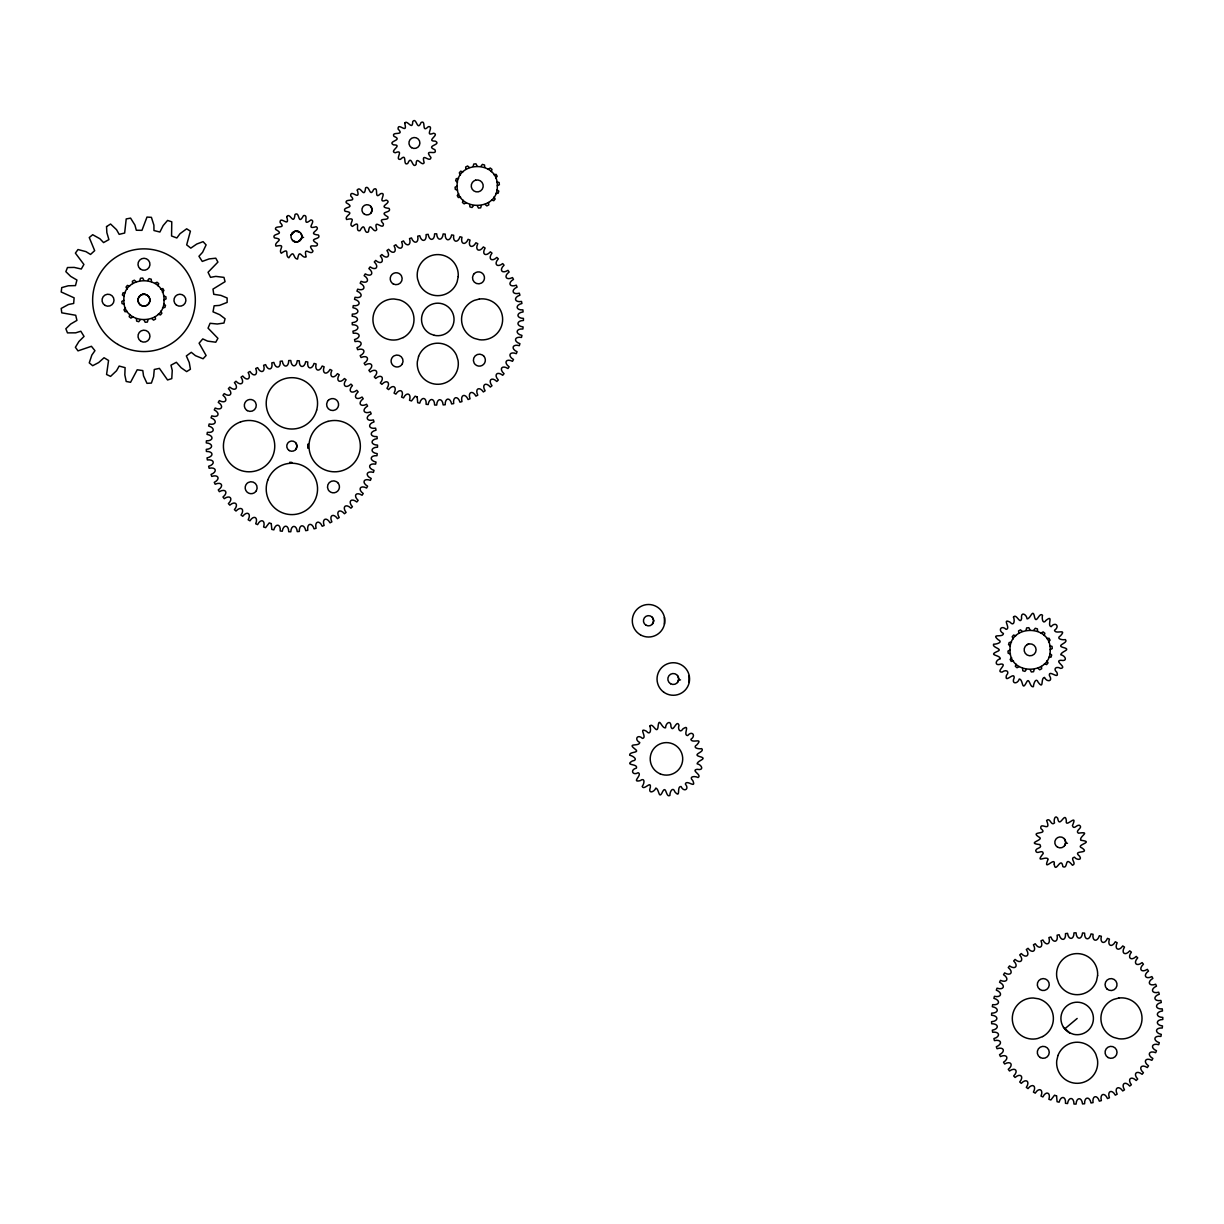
<?xml version="1.0" encoding="UTF-8"?>
<svg xmlns="http://www.w3.org/2000/svg" width="1224" height="1224" viewBox="0 0 1224 1224"><rect width="100%" height="100%" fill="white"/><g stroke="black" fill="none" stroke-linecap="round" stroke-linejoin="round"><path stroke-width="1.5" d="M123.869 300.324C122.553 274.497 164.903 274.145 164.016 299.987C165.332 325.813 122.997 326.181 123.869 300.324L121.819 301.425L122.048 303.598L124.282 304.24M457.149 186.125C455.833 160.298 498.168 159.931 497.296 185.773C498.612 211.614 456.277 211.966 457.149 186.125L455.083 187.211L455.313 189.399L457.562 190.026M1010.029 649.99C1008.714 624.163 1051.064 623.796 1050.192 649.653C1051.493 675.48 1009.157 675.832 1010.029 649.99L1007.979 651.091L1008.209 653.264L1010.458 653.907M140.194 319.877L138.74 321.713L136.644 321.086L136.415 318.776M147.691 280.434L149.144 278.613L151.24 279.225L151.47 281.551M473.474 205.678L472.02 207.499L469.924 206.887L469.695 204.561M480.971 166.219L482.424 164.399L484.52 165.011L484.75 167.336M1026.355 669.543L1024.916 671.379L1022.805 670.752L1022.576 668.426M1033.852 630.1L1035.305 628.264L1037.401 628.891L1037.631 631.202M664.418 624.179L664.418 617.34M689.066 682.426L689.097 675.587M291.082 235.069L294.953 231.198L299.345 231.81M291.205 234.87L292.704 232.468M301.685 238.053L299.115 241.235M132.926 316.94L130.892 318.087L129.193 316.71L129.866 314.476M154.958 283.371L156.993 282.239L158.707 283.616L158.018 285.85M466.206 202.74L464.171 203.873L462.473 202.495L463.146 200.262M488.238 169.157L490.273 168.025L491.972 169.402L491.298 171.635M1019.102 666.606L1017.052 667.738L1015.354 666.361L1016.027 664.142M1041.119 633.038L1043.154 631.89L1044.868 633.267L1044.179 635.501M370.826 213.236L372.173 209.809L370.826 206.397M295.673 449.56L297.019 446.133L295.673 442.721M652.346 624.179L653.692 620.767L652.346 617.34M677.53 682.426L678.784 678.999L677.53 675.587M1064.482 845.815L1065.752 842.403L1064.482 838.976M1064.819 1028.818L1077.166 1018.46M127.342 311.447L125.032 311.722L123.976 309.794L125.46 308.004M160.543 288.864L162.869 288.589L163.909 290.516L162.425 292.322M460.622 197.248L458.312 197.508L457.256 195.595L458.74 193.79M493.823 174.65L496.133 174.389L497.189 176.302L495.705 178.107M1013.518 661.113L1011.192 661.388L1010.152 659.461L1011.621 657.655M1046.704 638.53L1049.029 638.255L1050.07 640.183L1048.586 641.973M1027.12 644.635A5.998 5.998 0 0 1 1036.101 649.822A5.998 5.998 0 0 1 1027.12 655.008A5.998 5.998 0 0 1 1027.12 644.635L1028.558 644.038M496.883 181.871L499.117 182.498L499.361 184.686L497.296 185.773M163.603 296.07L165.852 296.713L166.082 298.885L164.016 299.987M1049.764 645.736L1052.013 646.379L1052.242 648.552L1050.192 649.653M143.162 294.28L144.723 294.265M301.731 237.38L303.567 237.38M678.677 679.886L680.498 679.886M1065.63 843.275L1067.466 843.275M300.599 233.065C305.174 238.068 296.988 245.305 292.505 240.363M296.376 231.015L299.115 231.749M296.269 241.939L293.546 241.113A5.477 5.477 0 0 1 293.638 231.749A5.477 5.477 0 0 1 301.854 236.492A5.477 5.477 0 0 1 293.638 241.235L293.638 241.235M457.501 182.192L455.665 180.754L456.292 178.658L458.602 178.429M496.944 189.705L498.78 191.143L498.153 193.254L495.827 193.469M124.221 296.407L122.4 294.953L123.012 292.857L125.338 292.628M163.664 303.904L165.5 305.357L164.888 307.453L162.562 307.683M1010.381 646.073L1008.561 644.62L1009.173 642.524L1011.498 642.294M1049.84 653.57L1051.661 655.024L1051.049 657.12L1048.723 657.349M1069.654 1032.872L1073.647 1034.326A16.264 16.264 0 0 0 1093.032 1014.926A16.264 16.264 0 0 0 1067.251 1005.562A16.264 16.264 0 0 0 1069.654 1032.872L1063.442 1027.196M460.438 174.94L459.306 172.905L460.668 171.192L462.901 171.88M494.006 196.957L495.139 199.007L493.777 200.705L491.543 200.032M1013.319 638.806L1012.187 636.771L1013.564 635.072L1015.798 635.746M1046.902 660.838L1048.035 662.873L1046.658 664.571L1044.424 663.898M127.158 289.139L126.026 287.105L127.403 285.406L129.637 286.079M160.726 311.171L161.874 313.206L160.497 314.92L158.263 314.231M1018.812 633.221L1018.552 630.911L1020.464 629.855L1022.269 631.339M1041.41 666.422L1041.67 668.732L1039.757 669.788L1037.952 668.304M465.931 169.356L465.656 167.03L467.583 165.99L469.389 167.474M488.514 202.541L488.789 204.867L486.861 205.907L485.056 204.439M132.651 283.555L132.376 281.245L134.303 280.189L136.109 281.673M155.234 316.756L155.509 319.082L153.581 320.122L151.791 318.638M1026.033 630.161L1026.661 627.912L1028.833 627.683L1029.935 629.748M1034.188 669.482L1033.561 671.716L1031.373 671.961L1030.271 669.895M473.137 166.296L473.78 164.047L475.952 163.817L477.054 165.867M481.307 205.601L480.665 207.85L478.492 208.08L477.391 206.03M139.857 280.495L140.5 278.261L142.673 278.032L143.774 280.082M148.028 319.816L147.385 322.065L145.212 322.295L144.111 320.229M291.878 462.397A16.264 16.264 0 0 1 289.751 462.259M1054.231 864.113C1055.44 874.533 1061.086 855.362 1062.876 866.623C1068.552 869.606 1064.084 854.979 1072.438 865.246C1077.38 863.685 1069.088 858.208 1074.519 857.167C1076.08 859.936 1082.689 860.564 1079.644 856.234C1071.321 849.533 1090.905 854.321 1082.092 848.033C1074.106 844.988 1095.847 841.974 1080.869 840.307C1078.574 836.482 1092.099 831.173 1078.359 833.207C1074.519 830.423 1083.944 827.745 1079.247 825.175C1076.447 824.777 1073.846 830.224 1072.408 825.649C1078.482 811.849 1064.911 829.168 1066.334 820.738C1065.11 810.303 1059.479 829.49 1057.689 818.213C1054.935 814.174 1053.466 820.6 1054.522 822.911C1050.85 826.582 1050.406 817.005 1046.596 820.478C1051.783 833.269 1039.467 820.937 1040.905 828.602C1049.152 835.028 1029.338 830.775 1038.732 836.941C1045.678 839.985 1024.962 843.03 1039.91 844.56C1042.68 848.446 1036.636 847.498 1035.688 850.435C1036.346 855.469 1042.664 848.737 1043.261 853.465C1034.632 864.343 1045.985 855.285 1048.157 859.187C1042.114 873.156 1055.593 855.576 1054.231 864.113M106.534 226.593L106.855 232.652L108.905 239.598L103.566 242.582L99.863 238.726L92.687 234.717L89.26 237.548L94.676 250.645L90.515 254.454L85.955 251.624L77.999 249.543L75.398 253.123L83.905 264.46L81.289 269.02L74.22 267.413L67.473 267.536L65.851 271.667L70.671 276.364L76.928 280.036L75.49 285.59L68.253 285.789L61.751 287.594L61.2 291.985L74.113 297.83L73.669 303.445L68.422 304.516L61.2 308.433L61.751 312.824L75.72 315.272L76.928 320.397L70.671 324.054L65.851 328.751L67.473 332.882L75.689 332.836L80.815 331.23L84.043 336.432L78.902 341.527L75.398 347.295L77.999 350.875L91.418 346.3L94.952 350.691L91.846 355.067L89.26 362.87L92.687 365.701L98.654 362.564L104.055 357.745L108.553 360.468L106.565 374.498L110.573 376.395L116.54 370.734L119.172 366.068L125.093 367.644L124.833 374.881L126.21 381.475L130.57 382.301L137.21 369.786L142.795 370.581L143.529 375.89L146.987 383.341L151.409 383.066L153.612 376.686L154.27 369.48L159.411 368.378L167.566 379.976L171.773 378.614L172.247 370.413L170.977 365.196L176.363 362.289L181.137 367.751L186.66 371.606L190.409 369.235L189.261 362.579L186.354 355.954L191.281 352.313L195.458 355.679L203.077 358.754L206.106 355.511L199.099 343.194L202.756 338.91L207.636 341.129L215.776 342.215L217.918 338.329L208.049 328.139L210.084 323.289L217.291 324.008L223.961 323.029L225.063 318.745L219.693 314.675L213.022 311.829L214.123 305.801L219.478 305.403L227.128 302.42L227.128 297.998L220.917 295.397L213.756 294.296L212.991 289.094L225.063 281.673L223.961 277.389L215.807 276.394L210.528 277.343L208.049 272.279L217.918 262.089L215.776 258.203L209.075 258.922L202.266 261.416L198.946 256.26L202.572 252.312L206.106 244.907L203.077 241.663L196.758 244.035L190.791 248.135L186.675 244.861L190.409 231.183L186.66 228.812L180.035 233.677L176.837 237.976L171.559 235.987L171.773 221.804L167.566 220.442L163.175 225.553L159.9 232.025L153.964 230.54L153.903 225.185L151.409 217.352L146.987 217.076L141.969 230.342L136.323 230.25L134.931 225.078L130.57 218.117L126.21 218.943L124.649 233.034L119.172 234.35L116.54 229.684L110.573 224.023L106.534 226.593M271.269 523.612L271.805 529.395L273.839 529.87C275.584 522.985 280.908 523.918 280.204 530.986L282.27 531.247C283.325 524.224 288.711 524.637 288.711 531.721L290.792 531.782C291.144 524.683 296.545 524.561 297.248 531.614L299.314 531.461C298.962 524.377 304.317 523.704 305.725 530.665L307.775 530.298C306.719 523.275 311.982 522.082 314.078 528.86L316.083 528.294C314.323 521.424 319.449 519.695 322.203 526.244L324.13 525.478C321.713 518.808 326.624 516.589 330.021 522.816L331.872 521.868C328.797 515.472 333.479 512.779 337.472 518.639L339.216 517.523C335.514 511.464 339.905 508.312 344.464 513.743L346.086 512.443C341.802 506.782 345.857 503.217 350.936 508.174L352.42 506.721C347.601 501.519 351.273 497.556 356.811 501.978L358.158 500.387C353.048 495.628 356.031 491.405 362.059 495.246L363.222 493.517C357.469 489.386 360.284 484.765 366.603 488.009L367.582 486.188C361.447 482.638 363.788 477.773 370.398 480.359L371.193 478.446C364.737 475.524 366.573 470.46 373.412 472.372L374.024 470.383C367.292 468.134 368.623 462.901 375.615 464.126L376.028 462.091C369.113 460.515 369.908 455.175 376.992 455.695L377.206 453.63C370.153 452.742 370.428 447.357 377.528 447.173L377.528 445.108C370.428 444.924 370.153 439.523 377.206 438.651L376.992 436.586C369.908 437.106 369.113 431.766 376.028 430.19L375.615 428.155C368.623 429.379 367.292 424.147 374.024 421.882L373.412 419.909C366.573 421.821 364.737 416.757 371.193 413.834L370.398 411.922C363.788 414.508 361.447 409.642 367.582 406.093L366.603 404.272C360.284 407.5 357.469 402.895 363.222 398.749L362.059 397.035C356.092 400.891 352.833 396.576 358.158 391.879L356.811 390.288C351.242 394.495 347.601 390.823 352.42 385.56L350.936 384.107C345.857 389.064 341.802 385.483 346.086 379.822L344.464 378.537C339.905 383.969 335.514 380.817 339.216 374.758L337.472 373.641C333.479 379.501 328.797 376.793 331.872 370.398L330.021 369.449C326.624 375.692 321.713 373.473 324.13 366.802L322.203 366.037C319.403 372.601 314.522 370.75 316.083 363.987L314.078 363.421C311.982 370.199 306.719 369.005 307.775 361.983L305.725 361.615C304.317 368.577 298.962 367.904 299.314 360.82L297.248 360.667C296.483 367.766 291.327 367.46 290.792 360.499L288.711 360.545C288.711 367.644 283.325 368.057 282.27 361.034L280.204 361.294C280.908 368.348 275.584 369.296 273.839 362.411L271.805 362.87C273.212 369.832 268.025 371.3 265.593 364.63L263.619 365.288C265.715 372.065 260.681 374.039 257.606 367.644L255.709 368.5C258.463 375.049 253.659 377.512 249.956 371.453L248.166 372.494C251.547 378.721 247.018 381.659 242.735 375.998L241.052 377.206C245.045 383.081 240.822 386.447 235.987 381.245L234.442 382.607C239.001 388.054 235.13 391.818 229.806 387.121L228.398 388.651C233.478 393.608 230.005 397.739 224.237 393.608L222.982 395.26C228.551 399.728 225.445 403.935 219.341 400.6L218.27 402.375C224.222 406.215 221.636 410.958 215.179 408.051L214.277 409.918C220.58 413.161 218.484 418.134 211.767 415.869L211.048 417.828C217.658 420.413 216.067 425.585 209.151 423.994L208.631 426.013C215.47 427.941 214.399 433.235 207.346 432.347L207.04 434.398C214.032 435.637 213.496 441.007 206.397 440.839L206.29 442.904C213.374 443.44 213.374 448.841 206.29 449.376L206.397 451.442C213.542 451.319 213.894 456.476 207.04 457.883L207.346 459.933C214.399 459.046 215.47 464.34 208.631 466.267L209.151 468.272C216.067 466.696 217.658 471.852 211.048 474.453L211.767 476.411C218.484 474.147 220.58 479.119 214.277 482.363L215.179 484.23C221.636 481.323 224.222 486.05 218.27 489.906L219.341 491.681C225.491 488.131 228.536 492.599 222.982 497.021L224.237 498.673C230.005 494.542 233.478 498.673 228.398 503.63L229.806 505.145C235.13 500.463 239.001 504.227 234.442 509.658L235.987 511.035C240.822 505.833 245.045 509.199 241.052 515.074L242.735 516.283C247.018 510.622 251.547 513.56 248.166 519.787L249.956 520.827C253.659 514.769 258.463 517.232 255.709 523.78L257.606 524.622C260.681 518.242 265.715 520.2 263.619 526.993L265.593 527.651L269.249 522.893L271.269 523.612M417.17 396.913L417.705 402.696L419.74 403.155C421.484 396.285 426.809 397.219 426.105 404.287L428.155 404.547C429.226 397.525 434.612 397.922 434.612 405.022L436.677 405.083C437.044 397.984 442.43 397.846 443.149 404.914L445.215 404.762C444.863 397.678 450.218 397.004 451.625 403.951L453.676 403.599C452.62 396.576 457.883 395.383 459.979 402.161L461.968 401.594C460.224 394.709 465.349 392.996 468.103 399.529L470.031 398.779C467.614 392.108 472.525 389.89 475.922 396.117L477.773 395.168C474.698 388.773 479.38 386.08 483.373 391.94L485.117 390.808C481.414 384.749 485.806 381.597 490.365 387.044L491.987 385.744C487.703 380.083 491.757 376.518 496.837 381.475L498.321 380.021C493.502 374.819 497.173 370.857 502.712 375.278L504.058 373.687C498.734 368.99 501.993 364.691 507.96 368.531L509.123 366.817C503.37 362.671 506.185 358.066 512.489 361.31L513.483 359.489C507.348 355.939 509.689 351.074 516.298 353.66L517.094 351.747C510.637 348.825 512.473 343.745 519.313 345.673L519.925 343.684C513.193 341.42 514.524 336.187 521.516 337.426L521.929 335.391C515.013 333.8 515.809 328.46 522.893 328.996L523.092 326.93C516.054 326.043 516.329 320.657 523.428 320.474L523.428 318.393C516.329 318.225 516.054 312.824 523.092 311.936L522.893 309.871C515.809 310.406 515.013 305.067 521.929 303.491L521.516 301.456C514.524 302.68 513.193 297.447 519.925 295.183L519.313 293.194C512.473 295.122 510.637 290.042 517.094 287.12L516.298 285.207C509.765 287.64 507.333 282.974 513.483 279.393L512.489 277.573C506.185 280.801 503.37 276.196 509.123 272.049L507.96 270.336C501.932 274.145 498.887 269.969 504.058 265.18L502.712 263.588C497.173 268.01 493.502 264.063 498.321 258.861L496.837 257.407C491.757 262.364 487.703 258.784 491.987 253.123L490.365 251.838C485.729 257.055 481.445 254.179 485.117 248.059L483.373 246.927C479.38 252.802 474.698 250.094 477.773 243.698L475.922 242.75C472.525 248.992 467.614 246.758 470.031 240.088L468.103 239.338C465.349 245.871 460.224 244.157 461.968 237.272L459.979 236.722C457.883 243.5 452.62 242.291 453.676 235.283L451.625 234.916C450.218 241.878 444.863 241.205 445.215 234.105L443.149 233.952C442.43 241.021 437.044 240.883 436.677 233.799L434.612 233.845C434.612 240.944 429.226 241.342 428.155 234.335L426.105 234.595C426.809 241.648 421.484 242.582 419.74 235.712L417.705 236.171C419.113 243.132 413.911 244.586 411.493 237.93L409.52 238.588C411.616 245.366 406.582 247.34 403.507 240.944L401.61 241.801C404.364 248.35 399.559 250.798 395.857 244.754L394.067 245.794C397.448 252.022 392.919 254.944 388.635 249.298L386.952 250.507C390.946 256.367 386.723 259.733 381.888 254.531L380.327 255.908C384.902 261.355 381.031 265.118 375.707 260.421L374.299 261.951C379.379 266.909 375.906 271.04 370.138 266.893L368.883 268.561C374.437 272.983 371.392 277.435 365.242 273.901L364.155 275.66C370.122 279.516 367.537 284.259 361.065 281.336L360.177 283.218C366.481 286.447 364.385 291.434 357.653 289.17L356.949 291.128C363.559 293.714 361.967 298.87 355.037 297.294L354.532 299.314C361.371 301.242 360.3 306.52 353.246 305.648L352.94 307.698C359.933 308.938 359.397 314.308 352.298 314.124L352.191 316.205C359.275 316.741 359.275 322.142 352.191 322.662L352.298 324.743C359.397 324.574 359.933 329.945 352.94 331.168L353.246 333.234C360.3 332.347 361.371 337.64 354.532 339.568L355.037 341.572C361.967 339.997 363.559 345.153 356.949 347.754L357.653 349.697C364.385 347.448 366.481 352.42 360.177 355.664L361.065 357.53C367.537 354.608 370.122 359.351 364.155 363.207L365.242 364.982C371.392 361.432 374.437 365.899 368.883 370.321L370.138 371.974C375.906 367.827 379.379 371.974 374.299 376.931L375.707 378.445C381.031 373.748 384.902 377.528 380.327 382.959L381.888 384.336C386.723 379.134 390.946 382.5 386.952 388.36L388.635 389.584C392.919 383.923 397.448 386.845 394.067 393.088L395.857 394.128C399.559 388.069 404.364 390.533 401.61 397.066L403.507 397.922C406.582 391.527 411.616 393.501 409.52 400.294L411.493 400.952L415.15 396.193L417.17 396.913M649.822 726.138C651.413 729.764 650.296 735.976 646.318 731.156C637.796 726.857 647.649 737.567 642.493 738.424C637.582 733.635 633.864 739.587 639.769 742.54C639.127 746.87 626.688 742.54 634.874 748.95C641.085 753.296 628.937 751.276 629.672 755.208C633.389 755.958 638.821 760.104 632.273 761.022C624.087 765.918 638.393 763.348 636.373 768.152C629.886 769.575 632.471 776.092 638.163 772.696C642.937 774.807 630.743 782.733 640.06 780.698C645.109 777.011 644.65 783.314 642.202 786.42C643.824 790.979 651.26 780.055 650.342 787.307C647.68 794.192 654.167 792.341 655.865 788.057C659.399 789.189 658.558 800.618 662.781 791.362C666.3 784.951 665.887 798.155 669.895 795.416C669.742 791.454 673.062 786.099 674.99 792.035C681.263 798.966 676.214 786.175 681.064 786.527C683.65 792.601 689.831 789.266 685.348 784.064C686.526 778.984 696.594 789.48 692.861 780.713C688.301 776.429 694.559 775.71 698.078 777.515C702.438 774.914 690.305 770.355 697.129 769.315C704.397 770.891 701.964 764.725 697.129 763.807C697.588 760.119 708.956 758.803 699.072 756.386C692.111 754.122 705.162 752.056 701.719 748.644C698.552 749.317 691.881 747.742 696.976 744.727C703.601 737.231 691.759 743.855 690.887 739.327C696.38 735.655 691.942 730.208 687.674 735.578C682.472 735.379 690.902 723.522 682.977 728.846C680.314 733.62 677.408 729.122 678.999 725.327C676.704 718.595 673.062 733.681 670.981 726.765C671.18 719.345 665.565 722.894 665.565 727.806C661.495 728.846 659.048 715.168 657.961 727.591C656.492 734.354 652.698 721.946 649.822 726.138M1013.472 617.095C1015.063 620.721 1013.946 626.933 1009.968 622.113C1001.446 617.814 1011.284 628.524 1006.143 629.381C1001.232 624.592 997.514 630.544 1003.42 633.512C1003.129 638.102 990.553 633.022 998.065 639.616C1003.634 642.156 996.734 644.298 993.567 644.207C991.884 647.833 1004.139 648.904 997.04 651.566C987.737 655.636 1000.146 654.702 1000.314 658.787C995.066 660.027 994.393 666.621 1000.987 664.035C1008.209 663.882 994.974 672.007 1002.089 672.114C1005.899 669.038 1010.198 671.349 1006.388 675.526C1004.46 684.139 1014.466 671.027 1014.161 677.821C1011.024 684.201 1017.649 684.338 1019.286 678.999C1023.356 679.412 1021.642 691.744 1026.293 682.717C1029.399 675.801 1029.69 688.102 1033.408 686.649C1033.53 683.466 1036.101 676.719 1038.289 682.441C1044.256 690.183 1040.308 677.974 1044.5 677.408C1046.795 682.502 1053.359 681.538 1049.442 675.602C1048.279 668.901 1059.862 680.651 1056.878 672.359C1052.563 668.687 1056.526 665.856 1060.703 668.426C1067.741 667.417 1053.604 661.021 1060.78 660.272C1068.032 661.847 1065.614 655.682 1060.78 654.764C1061.223 651.076 1072.606 649.76 1062.723 647.343C1055.761 645.094 1068.812 643.013 1065.37 639.601C1062.203 640.274 1055.516 638.698 1060.627 635.684C1067.251 628.187 1055.409 634.812 1054.537 630.284C1060.152 626.443 1055.409 621.226 1051.141 626.657C1046.688 625.51 1054.032 614.111 1046.138 620.247C1042.802 625.158 1041.655 618.38 1042.511 615.274C1039.329 611.618 1036.437 624.515 1034.632 617.432C1032.842 607.41 1030.822 618.686 1027.104 618.9C1026.477 614.02 1020.479 611.204 1021.596 618.548C1020.143 625.311 1016.348 612.903 1013.472 617.095M1056.557 1095.924L1057.092 1101.722L1059.112 1102.181C1060.871 1095.296 1066.181 1096.245 1065.477 1103.298L1067.542 1103.558C1068.598 1096.536 1073.984 1096.949 1073.984 1104.048L1076.064 1104.094C1076.416 1097.01 1081.817 1096.872 1082.521 1103.926L1084.602 1103.773C1084.25 1096.689 1089.605 1096.015 1091.012 1102.977L1093.047 1102.61C1091.992 1095.587 1097.255 1094.394 1099.351 1101.172L1101.355 1100.606C1099.611 1093.736 1104.721 1092.007 1107.475 1098.555L1109.418 1097.79C1106.986 1091.12 1111.912 1088.901 1115.309 1095.143L1117.16 1094.195C1114.07 1087.799 1118.751 1085.091 1122.745 1090.951L1124.489 1089.834C1120.802 1083.775 1125.177 1080.624 1129.737 1086.055L1131.374 1084.77C1127.09 1079.109 1131.129 1075.529 1136.209 1080.486L1137.693 1079.033C1132.873 1073.831 1136.545 1069.868 1142.099 1074.305L1143.43 1072.714C1138.106 1068.016 1141.365 1063.702 1147.332 1067.558L1148.51 1065.844C1142.742 1061.698 1145.557 1057.092 1151.876 1060.321L1152.87 1058.5C1146.72 1054.95 1149.061 1050.085 1155.67 1052.671L1156.481 1050.758C1150.009 1047.836 1151.861 1042.772 1158.684 1044.684L1159.296 1042.71C1152.58 1040.446 1153.911 1035.213 1160.903 1036.437L1161.301 1034.402C1154.385 1032.826 1155.196 1027.487 1162.264 1028.007L1162.479 1025.941C1155.441 1025.069 1155.701 1019.669 1162.8 1019.485L1162.8 1017.419C1155.701 1017.236 1155.441 1011.85 1162.479 1010.963L1162.264 1008.897C1155.196 1009.418 1154.385 1004.078 1161.301 1002.502L1160.903 1000.467C1153.911 1001.691 1152.58 996.458 1159.296 994.209L1158.684 992.22C1151.861 994.133 1150.009 989.069 1156.481 986.146L1155.67 984.234C1149.152 986.666 1146.704 981.985 1152.87 978.404L1151.876 976.584C1145.557 979.812 1142.742 975.207 1148.51 971.076L1147.332 969.347C1141.319 973.156 1138.259 968.995 1143.43 964.206L1142.099 962.615C1136.545 967.036 1132.873 963.074 1137.693 957.872L1136.209 956.418C1131.129 961.376 1127.09 957.795 1131.374 952.15L1129.737 950.849C1125.177 956.281 1120.802 953.129 1124.489 947.07L1122.745 945.953C1118.751 951.813 1114.07 949.12 1117.16 942.725L1115.309 941.776C1111.866 948.019 1107.185 945.693 1109.418 939.114L1107.475 938.349C1104.721 944.897 1099.611 943.169 1101.355 936.299L1099.351 935.733C1097.255 942.511 1091.992 941.317 1093.047 934.294L1091.012 933.927C1089.605 940.889 1084.25 940.216 1084.602 933.132L1082.521 932.979C1081.817 940.032 1076.416 939.894 1076.064 932.81L1073.984 932.872C1073.984 939.956 1068.598 940.369 1067.542 933.346L1065.477 933.606C1066.135 940.721 1061.024 941.455 1059.112 934.723L1057.092 935.197C1058.5 942.143 1053.298 943.612 1050.865 936.941L1048.891 937.599C1050.988 944.393 1045.969 946.351 1042.879 939.971L1040.997 940.812C1043.751 947.361 1038.947 949.824 1035.244 943.765L1033.438 944.806C1036.835 951.033 1032.291 953.97 1028.007 948.309L1026.324 949.518C1030.317 955.393 1026.094 958.759 1021.275 953.557L1019.714 954.934C1024.274 960.366 1020.403 964.13 1015.079 959.448L1013.671 960.962C1018.751 965.92 1015.277 970.051 1009.525 965.92L1008.27 967.572C1013.809 971.994 1010.764 976.461 1004.629 972.912L1003.542 974.686C1009.509 978.542 1006.924 983.27 1000.452 980.363L999.549 982.229C1005.868 985.473 1003.772 990.446 997.04 988.181L996.321 990.139C1002.93 992.74 1001.339 997.897 994.424 996.321L993.903 998.325C1000.742 1000.253 999.671 1005.547 992.633 1004.659L992.327 1006.709C999.35 1008.01 998.662 1013.135 991.669 1013.151L991.578 1015.216C998.646 1015.752 998.646 1021.153 991.578 1021.688L991.669 1023.754C998.769 1023.585 999.304 1028.956 992.327 1030.195L992.633 1032.245C999.671 1031.358 1000.742 1036.651 993.903 1038.579L994.424 1040.599C1001.385 1039.069 1002.823 1044.041 996.321 1046.765L997.04 1048.723C1003.772 1046.459 1005.868 1051.431 999.549 1054.675L1000.452 1056.542C1006.924 1053.634 1009.509 1058.378 1003.542 1062.218L1004.629 1063.993C1010.764 1060.443 1013.809 1064.911 1008.27 1069.332L1009.525 1070.985C1015.277 1066.854 1018.751 1070.985 1013.671 1075.942L1015.079 1077.472C1020.403 1072.775 1024.274 1076.539 1019.714 1081.985L1021.275 1083.347C1026.094 1078.145 1030.317 1081.511 1026.324 1087.386L1028.007 1088.595C1032.291 1082.934 1036.835 1085.872 1033.438 1092.099L1035.244 1093.139C1038.947 1087.08 1043.751 1089.544 1040.997 1096.092L1042.879 1096.949C1045.969 1090.553 1050.988 1092.527 1048.891 1099.305L1050.865 1099.963L1054.537 1095.205L1056.557 1095.924M286.691 216.709C290.409 228.812 279.669 214.98 280.112 222.523C286.982 229.607 274.176 224.619 275.584 229.393C286.187 235.283 270.978 232.897 274.467 237.915C285.651 239.399 273.304 242.107 276.012 246.162C287.028 243.637 277.863 249.788 281.291 253.246C290.486 246.697 284.351 255.893 288.864 257.774C294.862 248.197 292.704 259.044 297.585 259.044C299.513 247.6 301.624 258.937 306.153 256.887C303.093 244.708 311.263 256.612 313.007 250.981C305.25 241.296 318.76 249.635 317.307 243.53C306.704 237.64 321.912 240.042 318.424 235.008C306.077 233.646 321.545 230.005 316.19 226.715C304.531 230.051 316.97 220.978 310.957 219.892C301.272 227.649 309.626 214.154 303.521 215.608C297.524 226.486 300.079 210.803 294.999 214.491C293.607 226.532 289.981 211.538 286.691 216.709M357.286 190.072C361.003 202.174 350.263 188.328 350.707 195.871C357.576 202.955 344.77 197.967 346.178 202.74C356.781 208.631 341.572 206.244 345.061 211.262C356.245 212.747 343.898 215.455 346.606 219.524C358.494 216.556 347.065 224.589 352.527 226.379C362.013 218.851 353.981 232.009 359.978 230.678C365.854 220.075 363.467 235.314 368.485 231.795C369.862 219.448 373.504 234.916 376.793 229.561C372.938 217.214 383.877 231.443 383.387 223.763C376.502 216.679 389.308 221.666 387.901 216.877C377.298 211.002 392.506 213.389 389.018 208.371C376.043 206.917 393.562 202.71 386.172 200.063C376.166 204.423 388.008 191.525 380.496 193.713C373.458 200.889 379.379 185.574 373.672 189.383C369.755 198.456 369.464 184.702 365.594 187.838C364.201 199.879 360.575 184.885 357.286 190.072M404.67 123.242C408.189 135.466 397.769 121.436 398.075 129.055C405.419 136.369 390.762 130.861 393.975 136.369C403.92 140.316 386.784 141.127 393.516 144.876C403.568 144.769 388.543 151.409 395.276 152.755C404.853 148.777 394.143 160.206 400.478 159.334C407.791 151.99 402.283 166.648 407.791 163.435C411.738 153.841 412.258 169.493 416.114 164.414C416.252 154.545 421.79 167.122 424.162 162.746C420.842 151.088 429.899 163.526 430.986 157.513C422.693 147.569 438.253 156.55 434.841 149.634C424.682 145.641 442.185 144.891 435.316 141.127C425.263 141.219 440.288 134.594 433.556 133.232C423.978 137.226 434.688 125.797 428.354 126.653C421.041 133.997 426.549 119.34 421.041 122.568C417.093 132.146 416.573 116.494 412.718 121.589C412.58 131.458 407.041 118.866 404.67 123.242M308.142 446.133L308.004 448.259A16.264 16.264 0 0 0 308.004 444.021L308.142 446.133M458.22 276.578L457.149 281.826A20.533 20.533 0 0 1 419.266 284.106L417.568 279.011A20.533 20.533 0 0 1 436.509 254.623A20.533 20.533 0 0 1 458.22 276.578M1097.607 975.589L1096.52 980.852A20.533 20.533 0 0 1 1058.638 983.117L1056.955 978.037A20.533 20.533 0 0 1 1075.896 953.634A20.533 20.533 0 0 1 1097.607 975.589M418.562 356.49L417.338 361.723A20.533 20.533 0 0 0 438.437 384.275A20.533 20.533 0 0 0 458.051 360.422L456.491 355.281A20.533 20.533 0 0 0 418.562 356.49M1057.949 1055.516L1056.725 1060.734A20.533 20.533 0 0 0 1077.809 1083.301A20.533 20.533 0 0 0 1097.423 1059.433L1095.878 1054.308A20.533 20.533 0 0 0 1057.949 1055.516M316.679 409.994L316.19 411.601A25.673 25.673 0 0 1 267.566 411.601L267.077 409.994A25.673 25.673 0 0 1 291.878 377.68A25.673 25.673 0 0 1 316.679 409.994M267.719 480.236L267.199 481.828A25.673 25.673 0 0 0 267.995 498.321L268.653 499.866A25.673 25.673 0 0 0 315.425 499.178L316.037 497.617A25.673 25.673 0 0 0 316.802 482.73L316.343 481.124A25.673 25.673 0 0 0 267.719 480.236M256.352 490.717L255.403 491.956A5.998 5.998 0 0 1 246.927 491.956A5.998 5.998 0 0 1 246.927 483.48L248.166 482.531A5.998 5.998 0 0 1 256.352 490.717M328.353 400.325L327.405 401.564A5.998 5.998 0 0 0 335.59 409.749L336.829 408.801A5.998 5.998 0 0 0 336.829 400.325A5.998 5.998 0 0 0 328.353 400.325M402.252 364.018L401.304 365.257A5.998 5.998 0 0 1 392.827 365.257A5.998 5.998 0 0 1 392.827 356.781L394.067 355.832A5.998 5.998 0 0 1 402.252 364.018M474.254 273.625L473.306 274.865A5.998 5.998 0 0 0 481.491 283.05L482.73 282.086A5.998 5.998 0 0 0 482.73 273.625A5.998 5.998 0 0 0 474.254 273.625M142.397 294.372L140.944 294.969A5.998 5.998 0 0 0 140.515 305.067A5.998 5.998 0 0 0 149.848 301.196A5.998 5.998 0 0 0 142.397 294.372M475.677 180.157L474.224 180.754A5.998 5.998 0 0 0 473.78 190.852A5.998 5.998 0 0 0 483.128 186.997A5.998 5.998 0 0 0 475.677 180.157M240.516 421.943L238.955 422.555A25.673 25.673 0 0 0 238.037 469.312L239.583 469.985A25.673 25.673 0 0 0 256.061 470.842L257.667 470.337A25.673 25.673 0 0 0 257.025 421.729L255.418 421.255A25.673 25.673 0 0 0 240.516 421.943M403.293 337.549L398.29 339.476A20.533 20.533 0 0 1 373.045 321.698A20.533 20.533 0 0 1 393.96 298.977L399.253 299.819A20.533 20.533 0 0 1 403.293 337.549M1042.68 1036.56L1037.677 1038.503A20.533 20.533 0 0 1 1012.416 1020.724A20.533 20.533 0 0 1 1033.347 998.004L1038.64 998.83A20.533 20.533 0 0 1 1042.68 1036.56M328.032 421.347L326.425 421.821A25.673 25.673 0 0 0 326.425 470.444L328.032 470.934A25.673 25.673 0 0 0 360.346 446.148A25.673 25.673 0 0 0 328.032 421.362M479.38 299.023L474.208 300.416A20.533 20.533 0 0 0 474.269 338.36L479.456 339.737A20.533 20.533 0 0 0 502.636 319.342A20.533 20.533 0 0 0 479.38 299.023M1118.767 998.034L1113.58 999.427A20.533 20.533 0 0 0 1113.641 1037.386L1118.828 1038.763A20.533 20.533 0 0 0 1142.023 1018.353A20.533 20.533 0 0 0 1118.767 998.034M434.26 335.315L430.282 333.861A16.264 16.264 0 0 1 427.88 306.536A16.264 16.264 0 0 1 453.66 315.914A16.264 16.264 0 0 1 434.26 335.315M660.241 773.889L658.328 772.941A16.264 16.264 0 0 1 657.732 745.141A16.264 16.264 0 0 1 682.655 757.442A16.264 16.264 0 0 1 660.241 773.889M393.21 283.907L391.971 282.958A5.998 5.998 0 0 1 391.971 274.482A5.998 5.998 0 0 1 400.432 274.482L401.38 275.721A5.998 5.998 0 0 1 393.21 283.907M483.602 355.909L482.363 354.96A5.998 5.998 0 0 0 474.178 363.145L475.126 364.385A5.998 5.998 0 0 0 483.602 364.385A5.998 5.998 0 0 0 483.602 355.909M247.309 410.621L246.07 409.658A5.998 5.998 0 0 1 246.07 401.197A5.998 5.998 0 0 1 254.531 401.197L255.495 402.436A5.998 5.998 0 0 1 247.309 410.621M337.702 482.623L336.462 481.659A5.998 5.998 0 0 0 328.277 489.845L329.225 491.084A5.998 5.998 0 0 0 337.702 491.084A5.998 5.998 0 0 0 337.702 482.623M1057.536 847.146A5.477 5.477 0 0 0 1065.752 842.403A5.477 5.477 0 0 0 1057.536 837.66A5.477 5.477 0 0 0 1057.536 847.146M411.524 147.645A5.477 5.477 0 0 0 419.893 143.177A5.477 5.477 0 0 0 411.83 138.159A5.477 5.477 0 0 0 411.524 147.645M670.568 683.742A5.477 5.477 0 0 0 678.784 678.999A5.477 5.477 0 0 0 670.568 674.256A5.477 5.477 0 0 0 670.568 683.742M663.592 692.05A16.264 16.264 0 0 0 689.464 680.896A16.264 16.264 0 0 0 666.866 664.066A16.264 16.264 0 0 0 663.592 692.05M640.427 634.843A16.264 16.264 0 0 0 664.816 620.767A16.264 16.264 0 0 0 640.427 606.676A16.264 16.264 0 0 0 640.427 634.843M645.997 625.204A5.141 5.141 0 0 0 653.692 620.767A5.141 5.141 0 0 0 645.997 616.315A5.141 5.141 0 0 0 645.997 625.204M364.477 214.261A5.141 5.141 0 0 0 372.173 209.809A5.141 5.141 0 0 0 364.477 205.372A5.141 5.141 0 0 0 364.477 214.261M289.308 450.585A5.141 5.141 0 0 0 297.019 446.133A5.141 5.141 0 0 0 289.308 441.696A5.141 5.141 0 0 0 289.308 450.585M1108.057 1057.536A5.998 5.998 0 0 0 1117.038 1052.334A5.998 5.998 0 0 0 1108.057 1047.147A5.998 5.998 0 0 0 1108.057 1057.536M1040.278 1057.536A5.998 5.998 0 0 0 1049.259 1052.334A5.998 5.998 0 0 0 1040.278 1047.147A5.998 5.998 0 0 0 1040.278 1057.536M1039.834 989.466A5.998 5.998 0 0 0 1049.243 985.091A5.998 5.998 0 0 0 1040.737 979.139A5.998 5.998 0 0 0 1039.834 989.466M1106.986 988.977A5.998 5.998 0 0 0 1116.885 985.886A5.998 5.998 0 0 0 1109.265 978.848A5.998 5.998 0 0 0 1106.986 988.977M140.347 304.975A5.998 5.998 0 0 0 149.925 300.966A5.998 5.998 0 0 0 141.663 294.693A5.998 5.998 0 0 0 140.347 304.975M176.455 305.097A5.998 5.998 0 0 0 185.88 300.767A5.998 5.998 0 0 0 177.419 294.77A5.998 5.998 0 0 0 176.455 305.097M140.745 341.19A5.998 5.998 0 0 0 149.955 336.432A5.998 5.998 0 0 0 141.219 330.832A5.998 5.998 0 0 0 140.745 341.19M140.377 269.066A5.998 5.998 0 0 0 149.925 264.981A5.998 5.998 0 0 0 141.617 258.754A5.998 5.998 0 0 0 140.377 269.066M105.035 305.403A5.998 5.998 0 0 0 114.016 300.217A5.998 5.998 0 0 0 105.035 295.015A5.998 5.998 0 0 0 105.035 305.403M117.871 344.418A51.347 51.347 0 0 0 195.32 300.722A51.347 51.347 0 0 0 118.743 255.495A51.347 51.347 0 0 0 117.871 344.418"/></g></svg>
